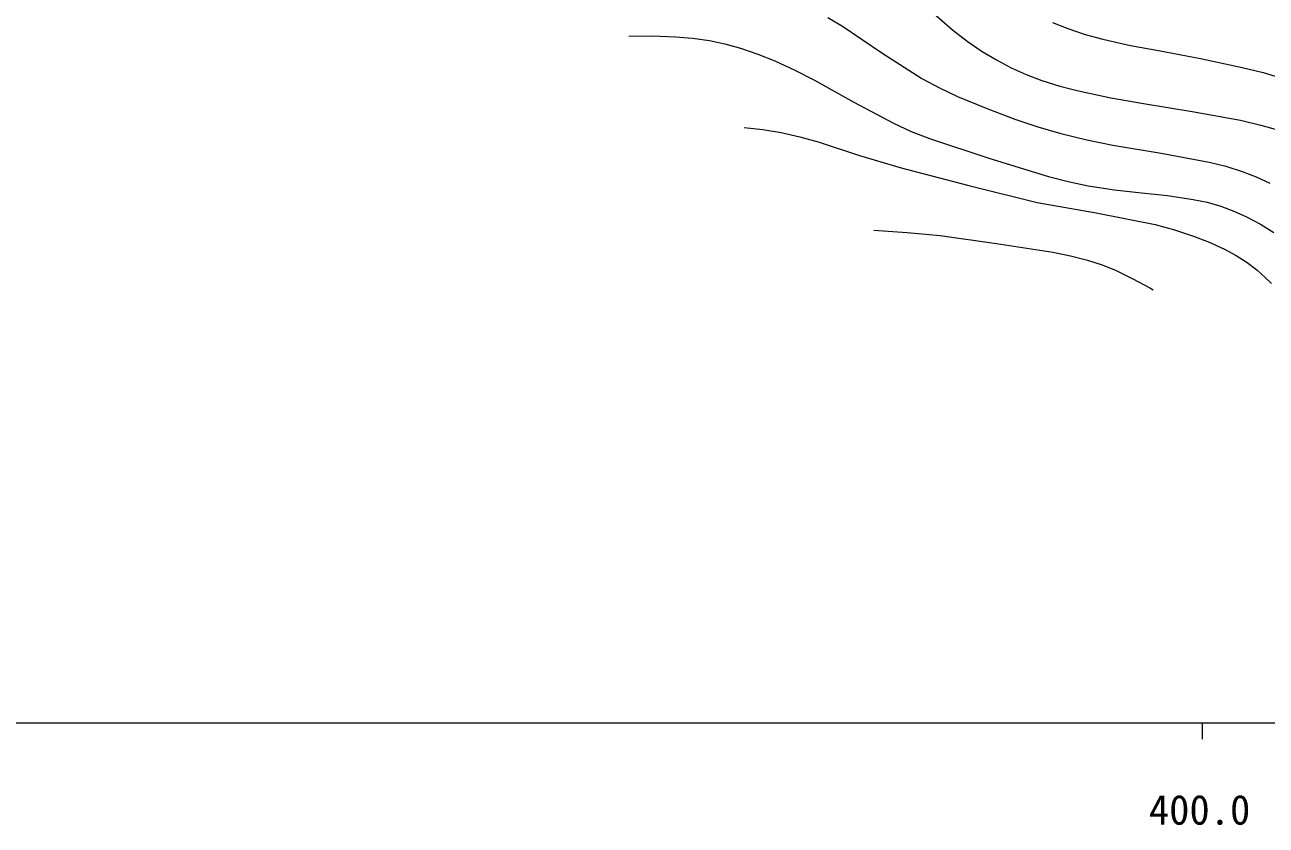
# Model space of a CAD drawing. Units: millimetres, scale not verified. Extents: x -625 to 685582, y -625 to 364232.
# Drawn here: x 401232 to 477511, y 182947 to 232126 of the extents above; entities that cross this region are included whole.
import ezdxf
from ezdxf.enums import TextEntityAlignment as Align

# ---------------------------------------------------------------- set-up
doc = ezdxf.new("R2010")
doc.units = ezdxf.units.MM
doc.header["$LTSCALE"] = 1000
doc.layers.add('S-SUV', color=7, linetype='Continuous', lineweight=13)
doc.styles.add('ＭＳ ゴシック', font='')
doc.styles.get('ＭＳ ゴシック').set_extended_font_data('MS Gothic')

msp = doc.modelspace()

# ---------------------------------------------------------------- linework, layer by layer
at = {"layer": 'S-SUV'}
for p, q in [((455720, 234029), (458231, 231818)), ((450570, 232572), (451477, 232043)), ((451477, 232043), (453895, 230408)), ((464375, 232279), (465328, 231893)), ((465328, 231893), (466390, 231539)), ((438343, 231436), (439781, 231448)), ((439781, 231448), (441219, 231399)), ((441219, 231399), (442259, 231309)), ((442259, 231309), (443300, 231158)), ((443300, 231158), (444252, 230956)), ((458231, 231818), (459129, 231131)), ((459129, 231131), (460062, 230493)), ((466390, 231539), (467479, 231239)), ((467479, 231239), (469177, 230861)), ((444252, 230956), (445204, 230693)), ((445204, 230693), (446266, 230331)), ((453895, 230408), (456343, 228825)), ((460062, 230493), (460937, 229967)), ((469177, 230861), (470900, 230539)), ((470900, 230539), (473473, 230052)), ((446266, 230331), (447312, 229912)), ((447312, 229912), (448549, 229342)), ((460937, 229967), (461842, 229493)), ((473473, 230052), (476034, 229507)), ((448549, 229342), (449758, 228719)), ((461842, 229493), (462773, 229073)), ((462773, 229073), (463726, 228710)), ((476034, 229507), (477324, 229187)), ((477324, 229187), (478599, 228810)), ((449758, 228719), (452172, 227366)), ((456343, 228825), (457429, 228249)), ((457429, 228249), (458552, 227722)), ((463726, 228710), (464840, 228357)), ((464840, 228357), (465971, 228062)), ((452172, 227366), (454601, 226074)), ((458552, 227722), (460301, 226996)), ((465971, 228062), (467969, 227648)), ((467969, 227648), (469976, 227293)), ((460301, 226996), (462070, 226326)), ((469976, 227293), (472963, 226807)), ((472963, 226807), (475939, 226261)), ((445442, 225814), (446585, 225691)), ((454601, 226074), (455698, 225577)), ((462070, 226326), (463474, 225856)), ((463474, 225856), (464903, 225442)), ((475939, 226261), (477183, 225964)), ((477183, 225964), (478425, 225605)), ((446585, 225691), (447716, 225509)), ((447716, 225509), (448852, 225249)), ((448852, 225249), (449976, 224930)), ((455698, 225577), (456820, 225136)), ((456820, 225136), (460462, 223941)), ((464903, 225442), (466493, 225056)), ((466493, 225056), (468096, 224729)), ((449976, 224930), (452522, 224100)), ((468096, 224729), (471054, 224240)), ((452522, 224100), (455081, 223329)), ((460462, 223941), (464135, 222800)), ((471054, 224240), (474001, 223692)), ((474001, 223692), (475022, 223433)), ((455081, 223329), (459250, 222246)), ((464135, 222800), (465343, 222492)), ((475022, 223433), (476034, 223114)), ((476034, 223114), (476894, 222783)), ((476894, 222783), (477739, 222393)), ((459250, 222246), (463443, 221219)), ((465343, 222492), (466563, 222243)), ((466563, 222243), (468199, 221995)), ((468199, 221995), (469849, 221806)), ((463443, 221219), (467069, 220567)), ((469849, 221806), (471446, 221633)), ((471446, 221633), (473031, 221401)), ((473031, 221401), (473882, 221222)), ((473882, 221222), (474726, 220982)), ((467069, 220567), (470700, 219853)), ((474726, 220982), (475520, 220686)), ((475520, 220686), (476303, 220330)), ((470700, 219853), (471876, 219531)), ((476303, 220330), (477153, 219873)), ((477153, 219873), (477984, 219357)), ((453410, 219503), (455447, 219374)), ((455447, 219374), (457484, 219183)), ((457484, 219183), (460931, 218699)), ((471876, 219531), (473036, 219150)), ((473036, 219150), (474002, 218776)), ((460931, 218699), (464401, 218150)), ((474002, 218776), (474945, 218346)), ((474945, 218346), (475661, 217960)), ((464401, 218150), (465480, 217936)), ((465480, 217936), (466540, 217665)), ((466540, 217665), (467423, 217372)), ((475661, 217960), (476349, 217520)), ((476349, 217520), (476932, 217075)), ((467423, 217372), (468286, 217022)), ((468286, 217022), (469327, 216526)), ((476932, 217075), (477475, 216585)), ((469327, 216526), (470356, 215967)), ((470356, 215967), (470461, 215907)), ((470461, 215907), (470574, 215842)), ((477475, 216585), (477829, 216224)), ((45582, 189232), (584582, 189232)), ((473582, 189232), (473582, 188232))]:
    msp.add_line(p, q, dxfattribs=at)

# ---------------------------------------------------------------- texts
at = {"layer": 'S-SUV', "style": 'ＭＳ ゴシック'}
msp.add_text('400.0', height=1833, dxfattribs=at).set_placement((470302, 182427), align=Align.BOTTOM_LEFT)

doc.saveas('drawing.dxf')
